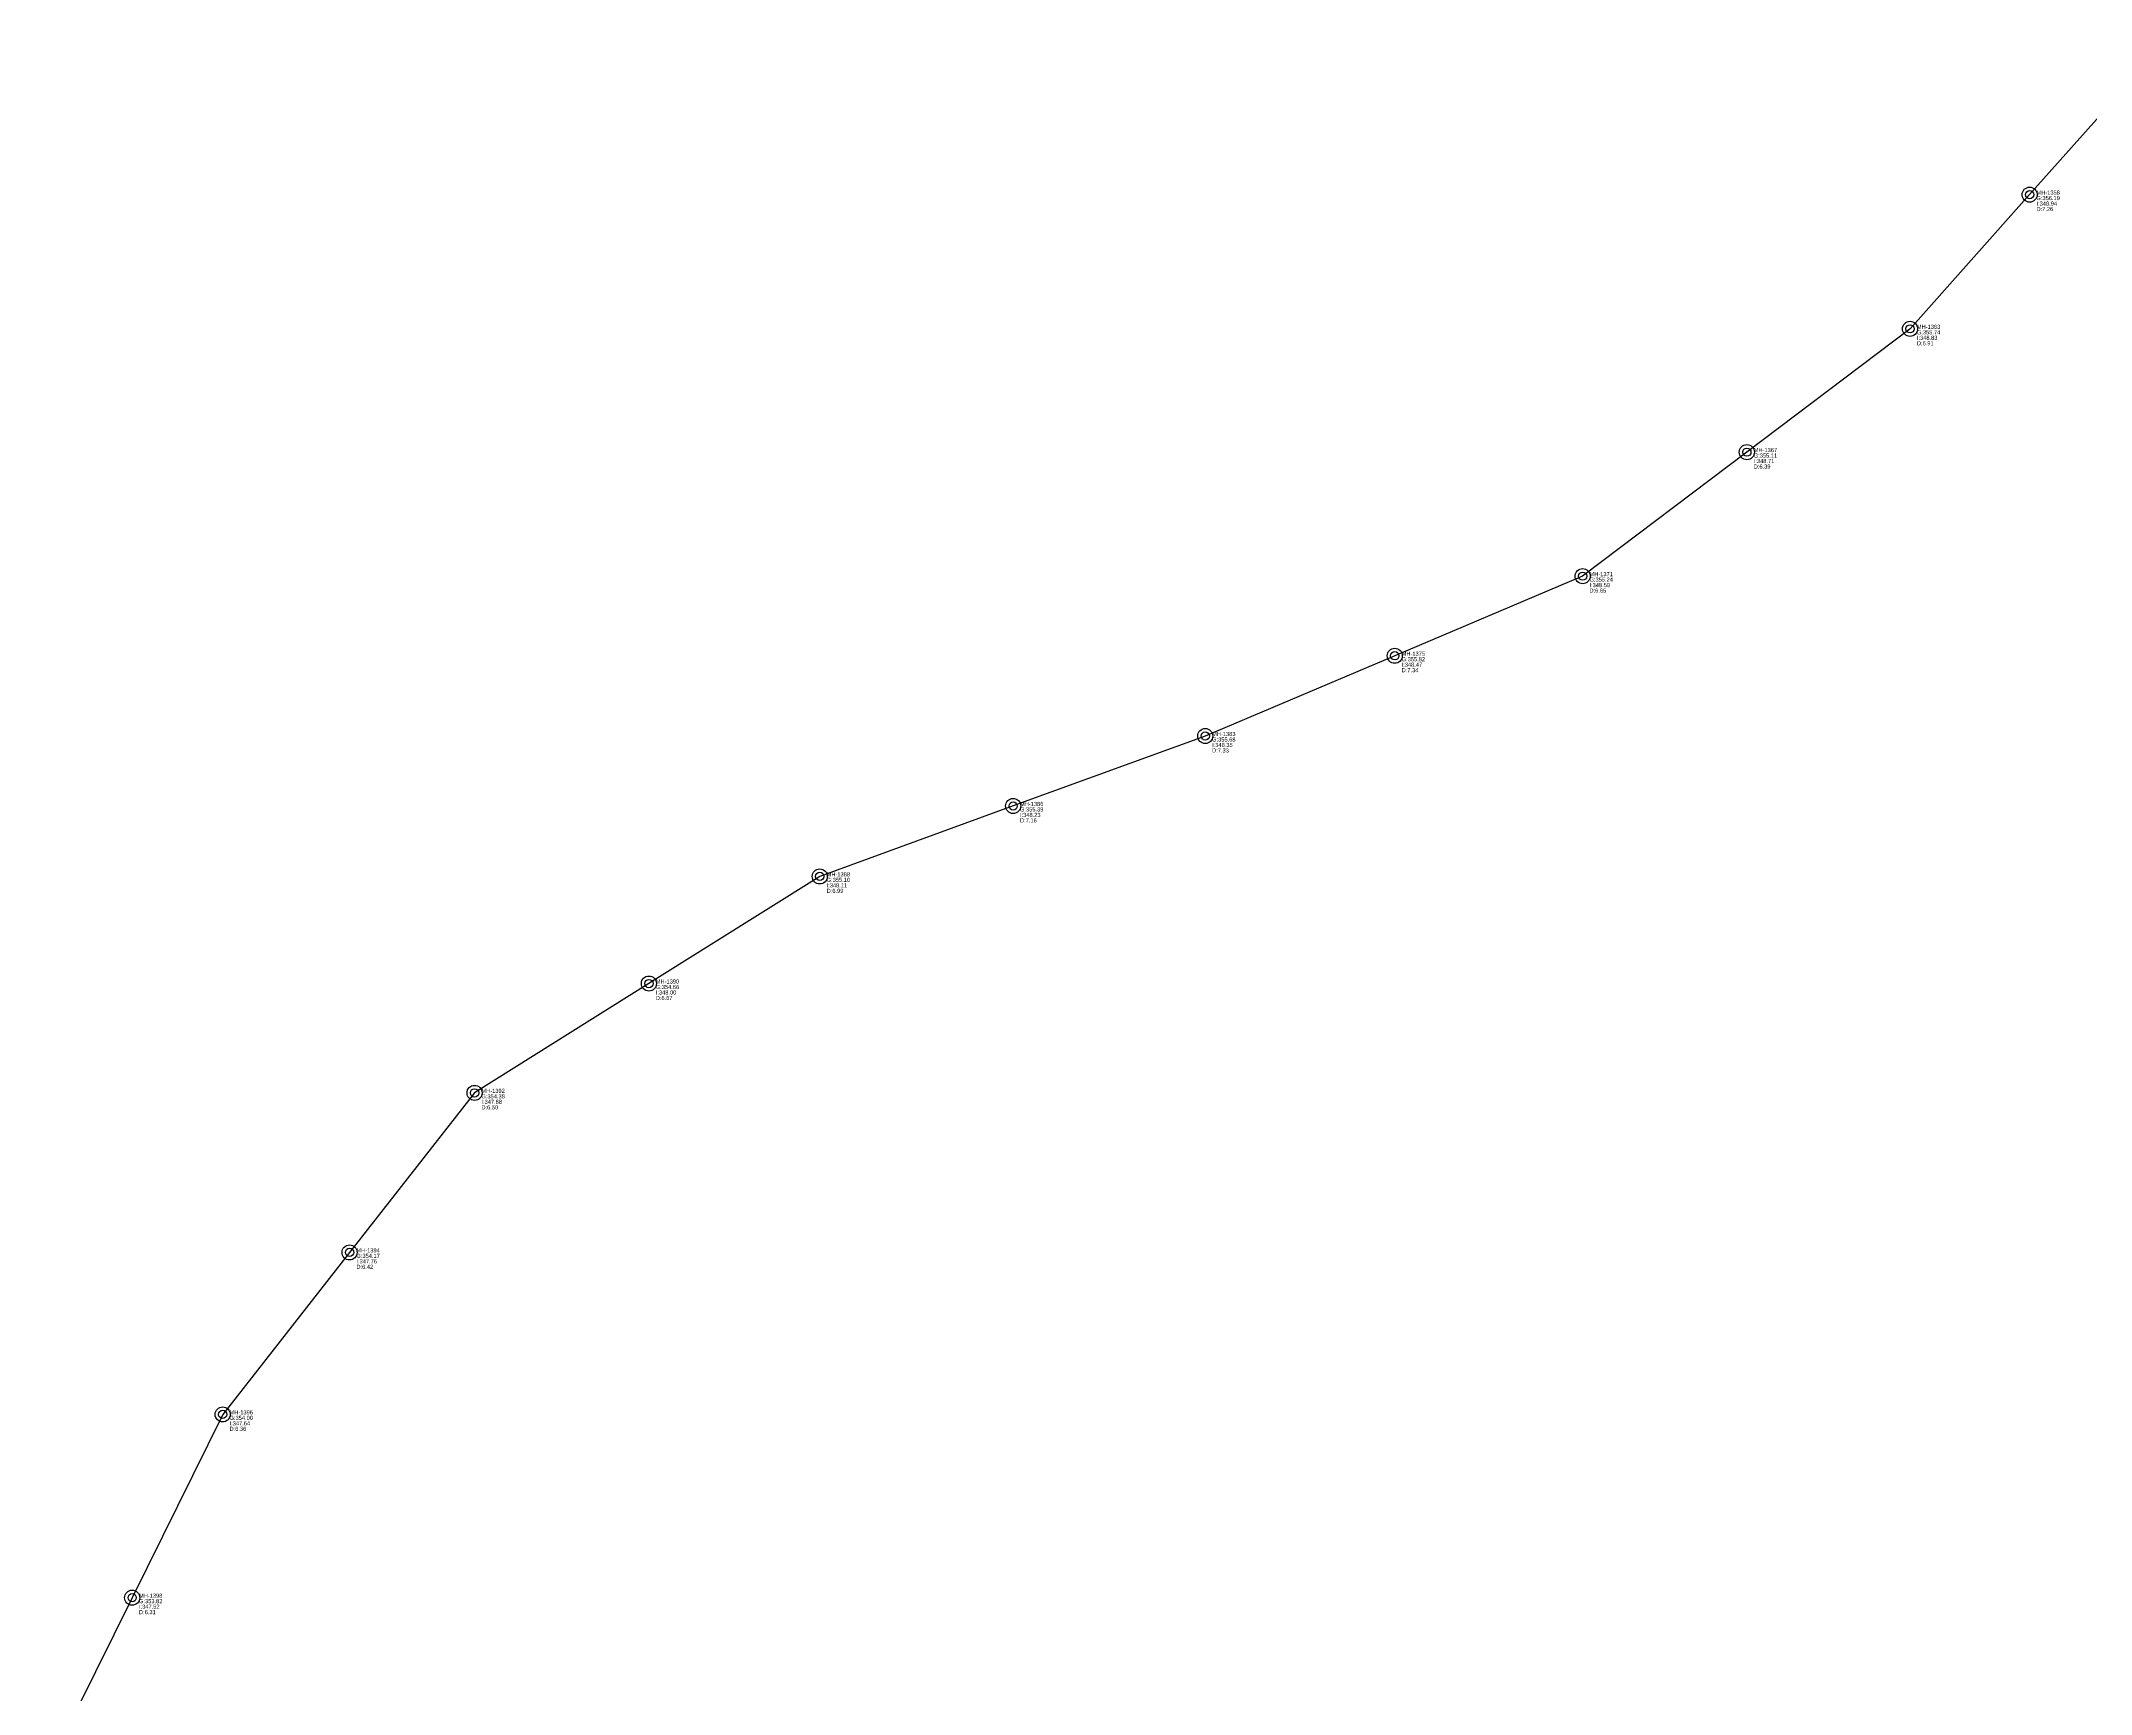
# Model space of a CAD drawing. Header units: metres. Extents: x 449149 to 451990, y 2566737 to 2570847.
# Drawn here: x 449304 to 449902, y 2568290 to 2568772 of the extents above; entities that cross this region are included whole.
import ezdxf

# ---------------------------------------------------------------- set-up
doc = ezdxf.new("R2010")
doc.units = ezdxf.units.M
for name, color, linetype in [('SEW-MAIN-PIPE', 5, 'Continuous'), ('SEW-MH', 7, 'Continuous'), ('SEW-MH-LABEL', 8, 'Continuous'), ('SEW-TRUNK-MH', 7, 'Continuous')]:
    doc.layers.add(name, color=color, linetype=linetype)

msp = doc.modelspace()

# ---------------------------------------------------------------- linework, layer by layer
at = {"layer": 'SEW-MAIN-PIPE'}
for points in [[(449923.53, 2568771.6), (449883.61, 2568726.8)], [(449883.61, 2568726.8), (449848.74, 2568687.66)], [(449848.74, 2568687.66), (449801.18, 2568651.72)], [(449801.18, 2568651.72), (449753.3, 2568615.55)], [(449753.3, 2568615.55), (449698.53, 2568592.34)], [(449698.53, 2568592.34), (449643.28, 2568568.94), (449643.28, 2568568.94)], [(449643.28, 2568568.94), (449587.27, 2568548.54)], [(449587.27, 2568548.54), (449530.9, 2568528)], [(449530.9, 2568528), (449481.09, 2568496.76)], [(449481.09, 2568496.76), (449430.26, 2568464.88)], [(449430.26, 2568464.88), (449393.82, 2568418.37)], [(449393.82, 2568418.37), (449356.83, 2568371.13)], [(449356.83, 2568371.13), (449330.43, 2568317.68)], [(449330.43, 2568317.68), (449303.86, 2568263.89)]]:
    msp.add_lwpolyline(points, dxfattribs=at)
at = {"layer": 'SEW-MH'}
for centre in [(449883.61, 2568726.8), (449848.74, 2568687.66), (449801.18, 2568651.72), (449753.3, 2568615.55), (449698.53, 2568592.34), (449643.28, 2568568.94), (449587.27, 2568548.54), (449530.9, 2568528), (449481.09, 2568496.76), (449430.26, 2568464.88), (449393.82, 2568418.37), (449356.83, 2568371.13), (449330.43, 2568317.68)]:
    msp.add_circle(centre, 1.2, dxfattribs=at)
at = {"layer": 'SEW-TRUNK-MH'}
for centre in [(449883.61, 2568726.8), (449848.74, 2568687.66), (449801.18, 2568651.72), (449753.3, 2568615.55), (449698.53, 2568592.34), (449643.28, 2568568.94), (449587.27, 2568548.54), (449530.9, 2568528), (449481.09, 2568496.76), (449430.26, 2568464.88), (449393.82, 2568418.37), (449356.83, 2568371.13), (449330.43, 2568317.68)]:
    msp.add_circle(centre, 2.2, dxfattribs=at)

# ---------------------------------------------------------------- texts
at = {"layer": 'SEW-MH-LABEL'}
for s, p in [('G:356.19', (449885.61, 2568725.2)), ('MH-1358', (449885.61, 2568726.8)), ('D:7.26', (449885.61, 2568722)), ('I:348.94', (449885.61, 2568723.6)), ('G:355.74', (449850.74, 2568686.06)), ('MH-1363', (449850.74, 2568687.66)), ('D:6.91', (449850.74, 2568682.86)), ('I:348.83', (449850.74, 2568684.46)), ('G:355.11', (449803.18, 2568650.12)), ('MH-1367', (449803.18, 2568651.72)), ('D:6.39', (449803.18, 2568646.92)), ('I:348.71', (449803.18, 2568648.52)), ('G:355.24', (449755.3, 2568613.95)), ('MH-1371', (449755.3, 2568615.55)), ('D:6.65', (449755.3, 2568610.75)), ('I:348.59', (449755.3, 2568612.35)), ('G:355.82', (449700.53, 2568590.74)), ('MH-1375', (449700.53, 2568592.34)), ('D:7.34', (449700.53, 2568587.54)), ('I:348.47', (449700.53, 2568589.14)), ('G:355.68', (449645.28, 2568567.34)), ('MH-1383', (449645.28, 2568568.94)), ('D:7.33', (449645.28, 2568564.14)), ('I:348.35', (449645.28, 2568565.74)), ('MH-1386', (449589.27, 2568548.54)), ('G:355.39', (449589.27, 2568546.94)), ('D:7.16', (449589.27, 2568543.74)), ('I:348.23', (449589.27, 2568545.34)), ('G:355.10', (449532.9, 2568526.4)), ('MH-1388', (449532.9, 2568528)), ('I:348.11', (449532.9, 2568524.8)), ('D:6.99', (449532.9, 2568523.2)), ('G:354.66', (449483.09, 2568495.16)), ('MH-1390', (449483.09, 2568496.76)), ('D:6.67', (449483.09, 2568491.96)), ('I:348.00', (449483.09, 2568493.56)), ('MH-1392', (449432.26, 2568464.88)), ('G:354.38', (449432.26, 2568463.28)), ('D:6.50', (449432.26, 2568460.08)), ('I:347.88', (449432.26, 2568461.68)), ('G:354.17', (449395.82, 2568416.77)), ('MH-1394', (449395.82, 2568418.37)), ('D:6.42', (449395.82, 2568413.57)), ('I:347.76', (449395.82, 2568415.17)), ('G:354.00', (449358.83, 2568369.53)), ('MH-1396', (449358.83, 2568371.13)), ('D:6.36', (449358.83, 2568366.33)), ('I:347.64', (449358.83, 2568367.93)), ('G:353.82', (449332.43, 2568316.08)), ('MH-1398', (449332.43, 2568317.68)), ('D:6.31', (449332.43, 2568312.88)), ('I:347.52', (449332.43, 2568314.48))]:
    msp.add_text(s, height=1.2, dxfattribs=at).set_placement(p)

doc.saveas('drawing.dxf')
